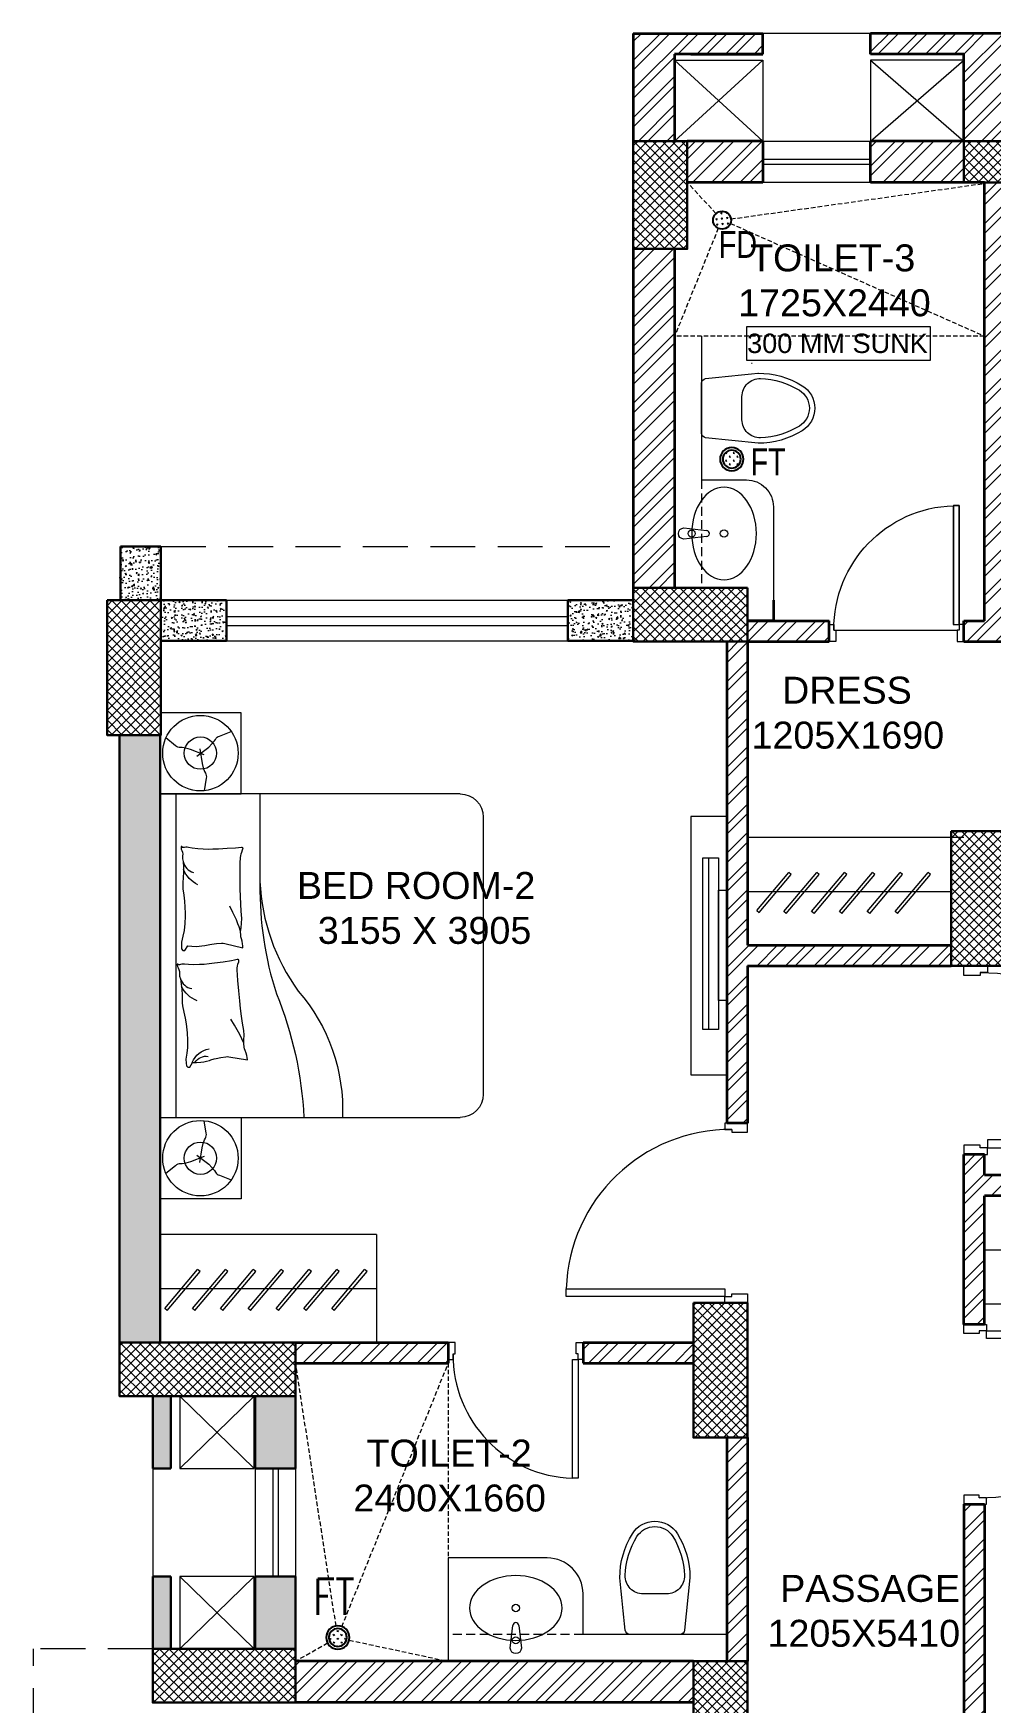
# Model space of a CAD drawing. Header units: millimetres. Extents: x 2919505 to 2966223, y -2460693 to -2283121.
# Drawn here: x 2946209 to 2951538, y -2292411 to -2283121 of the extents above; entities that cross this region are included whole.
import ezdxf
from ezdxf.enums import TextEntityAlignment as Align

# ---------------------------------------------------------------- set-up
doc = ezdxf.new("R2010")
doc.units = ezdxf.units.MM
doc.header["$LTSCALE"] = 100
doc.header["$MEASUREMENT"] = 0
doc.linetypes.add('DASHED2', pattern=[0.375, 0.25, -0.125])
doc.linetypes.add('HIDDEN', pattern=[0.375, 0.25, -0.125])
for name, color, linetype, lineweight in [('ACC BLOCK', 211, 'Continuous', 30), ('COL H', 252, 'Continuous', 5), ('door', 35, 'Continuous', 13), ('FIX', 152, 'Continuous', 18), ('fixtures', 151, 'Continuous', 5), ('furn', 12, 'Continuous', 13), ('furniture', 5, 'Continuous', 18), ('hatch', 9, 'Continuous', 0), ('hidden', 127, 'HIDDEN', 5), ('MKG TEXT', 7, 'Continuous', 25), ('PROJ.', 7, 'DASHED2', 18), ('text', 7, 'Continuous', 9), ('WALL', 1, 'Continuous', 35), ('WALL HATCH', 43, 'Continuous', 5), ('win', 150, 'Continuous', 18)]:
    doc.layers.add(name, color=color, linetype=linetype, lineweight=lineweight)
doc.layers.add('cutout', color=7, linetype='HIDDEN', lineweight=20, true_color=0x0544ff)
doc.layers.add('STR. COLUMN', color=7, linetype='Continuous', lineweight=30, true_color=0xf50000)
doc.styles.add('RMJMnotes', font='romans.shx', dxfattribs={"width": 0.8})
doc.styles.add('S', font='GOTHIC.TTF')
doc.styles.add('S7', font='romand.shx', dxfattribs={"height": 50})
doc.styles.add('Seal_Text', font='arial.ttf')
doc.styles.get("Standard").update_dxf_attribs({"font": 'sanss___.ttf'})
pattern_1 = [(45, (1553.26, 147869.81), (-79.549513, 79.549513), []), (45, (1606.3, 147869.81), (-79.549513, 79.549513), [])]
pattern_2 = [(50, (1553.26, 147869.81), (71.7260183, -6.2752135), [7.5, -82.5]), (355, (1553.26, 147869.81), (-13.8751334, 75.2192134), [6, -66]), (100.4514445, (1559.24, 147869.29), (57.8508847, 68.9439991), [6.3740192, -70.1142112]), (46.1842, (1553.26, 147889.81), (106.724133, -16.551928), [11.25, -123.75]), (96.6356355, (1562.16, 147888.43), (93.4661946, 97.41186), [9.5610342, -105.171376]), (351.184164, (1553.26, 147889.81), (93.4661945, 97.41186), [9, -99]), (21, (1563.26, 147884.81), (59.6907052, -40.2618891), [7.5, -82.5]), (326, (1563.26, 147884.81), (24.3315332, 72.5150045), [6, -66]), (71.4514447, (1568.236, 147881.455), (84.0222377, 32.2531153), [6.374019, -70.1142112]), (37.5, (1553.261, 147869.81), (1.21598553, 33.28938538), [0, -65.2, 0, -67, 0, -66.25]), (7.5, (1553.26, 147869.81), (26.30695374, 39.4411712), [0, -38.2, 0, -63.7, 0, -25.25]), (327.5, (1530.961, 147869.81), (53.38224362, -2.25548717), [0, -25, 0, -78, 0, -103.5]), (317.5, (1520.96, 147869.81), (58.31861693, 10.01049823), [0, -32.5, 0, -51.8, 0, -73.5])]
pattern_3 = [(45, (0, 147869.8), (-79.549513, 79.549513), []), (45, (53.03, 147869.8), (-79.549513, 79.549513), [])]

# ---------------------------------------------------------------- blocks, each defined once
blk = doc.blocks.new('col-1')
at = {"layer": 'COL H', "lineweight": 5, "ltscale": 0.1}
h = blk.add_hatch(dxfattribs=at)
h.set_pattern_fill('ANSI37', color=256, scale=300)
h.paths.add_polyline_path([(2928694.7, -2448501.1), (2928694.7, -2448801.1), (2929444.7, -2448801.1), (2929444.7, -2448501.1)])
at = {"layer": 'STR. COLUMN', "color": 4}
blk.add_lwpolyline([(2928694.7, -2448501.1), (2928694.7, -2448801.1), (2929444.7, -2448801.1), (2929444.7, -2448501.1)], close=True, dxfattribs=at)
blk = doc.blocks.new('col4')
at = {"layer": 'COL H', "lineweight": 5, "ltscale": 0.1}
h = blk.add_hatch(dxfattribs=at)
h.set_pattern_fill('ANSI37', color=256, scale=300)
h.paths.add_polyline_path([(2938667.8, -2437950.3), (2938667.8, -2438250.3), (2939647.8, -2438250.3), (2939647.8, -2437950.3)])
at = {"layer": 'STR. COLUMN', "color": 4}
blk.add_lwpolyline([(2938667.8, -2437950.3), (2938667.8, -2438250.3), (2939647.8, -2438250.3), (2939647.8, -2437950.3)], close=True, dxfattribs=at)
blk = doc.blocks.new('col10')
at = {"layer": 'COL H', "lineweight": 5, "ltscale": 0.1}
h = blk.add_hatch(dxfattribs=at)
h.set_pattern_fill('ANSI37', color=256, scale=300)
h.paths.add_polyline_path([(2937019.3, -2439981.2), (2937019.3, -2440281.2), (2937814.3, -2440281.2), (2937814.3, -2439981.2)])
at = {"layer": 'STR. COLUMN', "color": 4}
blk.add_lwpolyline([(2937019.3, -2439981.2), (2937019.3, -2440281.2), (2937814.3, -2440281.2), (2937814.3, -2439981.2)], close=True, dxfattribs=at)
blk = doc.blocks.new('col7')
at = {"layer": 'COL H', "lineweight": 5, "ltscale": 0.1}
h = blk.add_hatch(dxfattribs=at)
h.set_pattern_fill('ANSI37', color=256, scale=300)
h.paths.add_polyline_path([(2930269.3, -2431251.2), (2930269.3, -2431021.2), (2929069.3, -2431021.2), (2929069.3, -2431251.2)])
at = {"color": 4, "ltscale": 0.1}
blk.add_lwpolyline([(2930269.3, -2431251.2), (2930269.3, -2431021.2), (2929069.3, -2431021.2), (2929069.3, -2431251.2)], close=True, dxfattribs=at)
blk = doc.blocks.new('col6')
at = {"layer": 'COL H', "lineweight": 5, "ltscale": 0.1}
h = blk.add_hatch(dxfattribs=at)
h.set_pattern_fill('ANSI37', color=256, scale=300)
h.paths.add_polyline_path([(2936070.1, -2431591.1), (2935770.1, -2431591.1), (2935770.1, -2432191.1), (2936070.1, -2432191.1)])
at = {"layer": 'STR. COLUMN', "color": 4}
blk.add_lwpolyline([(2936070.1, -2431591.1), (2935770.1, -2431591.1), (2935770.1, -2432191.1), (2936070.1, -2432191.1)], close=True, dxfattribs=at)
blk = doc.blocks.new('col5')
at = {"layer": 'COL H', "lineweight": 5, "ltscale": 0.1}
h = blk.add_hatch(dxfattribs=at)
h.set_pattern_fill('ANSI37', color=256, scale=300)
h.paths.add_polyline_path([(2935489.5, -2434721.9), (2935489.5, -2435021.9), (2936124.5, -2435021.9), (2936124.5, -2434721.9)])
at = {"layer": 'STR. COLUMN', "color": 4}
blk.add_lwpolyline([(2935489.5, -2434721.9), (2935489.5, -2435021.9), (2936124.5, -2435021.9), (2936124.5, -2434721.9)], close=True, dxfattribs=at)
blk = doc.blocks.new('A$C4EBC2541')
at = {"layer": 'door', "linetype": 'Continuous'}
for p, q in [((33.6, 119.9), (33.6, 958.2)), ((33.6, 958.2), (74, 958.2)), ((74, 958.2), (74, 119.9)), ((74, 119.9), (33.6, 119.9))]:
    blk.add_line(p, q, dxfattribs=at)
for points in [[(48, 0), (0, 0), (0, 119.9), (33.6, 119.9), (33.6, 81.6), (48, 81.6)], [(902, 0), (949.9, 0), (949.9, 119.9), (916.3, 119.9), (916.3, 81.6), (902, 81.6)]]:
    blk.add_lwpolyline(points, close=True, dxfattribs=at)
at = {"layer": 'door', "lineweight": 9, "ltscale": 0.5}
blk.add_arc((46.7, 88.9), 869.7, 359.51318, 88.19967, dxfattribs=at)
blk = doc.blocks.new('A$C36853A70')
at = {"layer": 'furn', "ltscale": 0.005}
blk.add_line((83.9, 0), (83.9, 800), dxfattribs=at)
blk.add_lwpolyline([(38.9, 648.3), (0, 648.3), (0, 135.7), (38.9, 135.7)], close=True, dxfattribs=at)
blk.add_3dface([(110.9, 800, 0), (38.9, 800, 0), (38.9, 0, 0), (110.9, 0, 0)], dxfattribs=at)
blk = doc.blocks.new('FT')
h = blk.add_hatch()
h.set_pattern_fill('GRASS', color=1, scale=30, style=0)
h.set_pattern_definition([(90, (-291077.183, -132848.178), (-21.2132034, 21.2132034), [5.625, -36.801407]), (45, (-291077.183, -132848.178), (-21.2132034, 21.2132034), [5.625, -24.375]), (135, (-291077.183, -132848.178), (-21.2132034, -21.2132034), [5.625, -24.375])])
h.paths.add_polyline_path([(50, 0, 1), (-50, 0, 1)])
at = {"ltscale": 0.01}
for radius in [65, 50]:
    blk.add_circle((0, 0), radius, dxfattribs=at)
blk = doc.blocks.new('FD')
h = blk.add_hatch()
h.set_pattern_fill('GRASS', color=1, scale=30, style=0)
h.set_pattern_definition([(48.263517, (-305643.78, 94638.493), (-1.7078496, 29.951348), [5.625, -36.801407]), (3.263517, (-305643.78, 94638.493), (-1.7078496, 29.951348), [5.625, -24.375]), (93.263517, (-305643.78, 94638.493), (-29.951348, -1.7078496), [5.625, -24.375])])
edge = h.paths.add_edge_path()
edge.add_arc((0, 0), 50, 318.26352, 498.26352)
edge.add_arc((0, 0), 50, 138.26352, 318.26352)
blk.add_circle((0, 0), 50)
blk = doc.blocks.new('A$C69EA10B6')
at = {"layer": 'furniture', "extrusion": (0, 0, -1)}
for p, q in [((1670.7, 900), (0, 900)), ((0, 900), (0, -900)), ((1800, -770.8), (1800, 770.8)), ((0, -900), (1670.7, -900))]:
    blk.add_line(p, q, dxfattribs=at)
at = {"layer": 'furniture', "flags": 128}
for points in [[(245.3, 1117), (168.8, 1147.9), (144.4, 1154.7), (122.7, 1157.8), (113.1, 1158.7, -0.201759), (86.3, 1168.8), (31.6, 1212.9)], [(205.9, 1110.4), (271, 1161.1), (289.1, 1178.9), (302.6, 1196.1), (308.2, 1203.9, -0.201759), (330.3, 1222.2), (395.9, 1247.5)], [(222.6, 1151.4), (234.1, 1069.7), (240.4, 1045.1), (248.5, 1024.8), (252.5, 1016, -0.201759), (257.2, 987.8), (246.4, 918.3)], [(556.6, 900), (556.6, 397.1, 0.081096), (648.1, -212.5, -0.085459), (800.5, -900)], [(556.6, 412.3, 0.147224), (770, -197.3, -0.192024), (1015.5, -900)], [(222.6, -1151.4), (234.1, -1069.7), (240.4, -1045.1), (248.5, -1024.8), (252.5, -1016, 0.201759), (257.2, -987.8), (246.4, -918.3)], [(205.9, -1110.4), (271, -1161.1), (289.1, -1178.9), (302.6, -1196.1), (308.2, -1203.9, 0.201759), (330.3, -1222.2), (395.9, -1247.5)], [(245.3, -1117), (168.8, -1147.9), (144.4, -1154.7), (122.7, -1157.8), (113.1, -1158.7, 0.201759), (86.3, -1168.8), (31.6, -1212.9)]]:
    blk.add_lwpolyline(points, format="xyb", dxfattribs=at)
for points in [[(462.5, 600.9), (457.6, 602.9), (453.6, 602.7), (437.4, 600.3), (421.1, 598.8), (373, 596), (324.9, 593.3), (294.4, 592.1), (267.8, 591.9), (241.1, 592.9), (210.3, 595.3), (179.6, 598.8), (158.4, 602.7), (150.9, 603.9), (143.3, 604), (135.9, 602.2), (130.7, 601.2), (125.5, 602.2), (123.6, 604), (123.2, 606.6), (121.2, 607), (118.6, 607.2), (117.1, 600.5), (117.1, 600.5), (117.7, 592.7), (120.6, 585.3), (125.1, 575.6), (127.2, 565), (125.5, 554.9), (125.8, 539.2), (128.7, 523.8), (130.6, 492.8), (130.6, 463.6), (129.8, 434.7), (127.9, 405.8), (127, 389.1), (127.2, 372.4), (132, 337.4), (134.1, 320.4), (136.2, 303.5), (138.1, 270.4), (139.9, 237.4), (139.4, 220.3), (138.1, 179.9), (134.1, 139.6), (127.8, 109.1), (120.5, 74.9), (118.9, 53.6), (120.5, 37.7), (126.9, 29.4), (137.3, 29.5), (137.3, 29.5), (154.2, 54.6), (178, 52.5), (202, 51.9), (217.5, 52.5), (232.9, 54.5), (250, 57.6), (258.8, 59.2), (277.4, 63.1), (287.7, 64.8), (315.1, 68), (342.7, 69.9), (351.5, 69.7), (360.3, 68.2), (461.6, 42.8), (461.6, 55.1), (459.9, 66.5), (457.1, 80.4), (453.3, 94.2), (450.7, 104.1), (449.1, 114.3), (448.4, 134.9), (450.9, 155.3), (454.5, 180.9), (454.9, 206.8), (453.7, 227.3), (452.2, 247.9), (449.8, 286.2), (448.1, 329.4), (447.1, 372.7), (446.5, 429.2), (446.4, 485.6), (447, 515.7), (448.4, 545.7), (449.5, 556.3), (451.5, 566.7), (455, 576.3), (459.9, 588.7), (461.4, 594.8)], [(439.4, -22.6), (434.4, -21.1), (430.4, -21.6), (414.5, -25.4), (398.4, -28.3), (350.7, -35.3), (303, -42.2), (272.8, -46.1), (246.2, -48.6), (219.6, -49.9), (188.7, -50.2), (157.8, -49.4), (136.4, -47.4), (128.7, -46.8), (121.2, -47.4), (114, -49.8), (108.9, -51.3), (103.6, -50.7), (101.5, -49.1), (100.9, -46.6), (98.9, -46.3), (96.3, -46.3), (95.4, -53.1), (95.4, -53.1), (96.7, -60.9), (100.2, -68), (105.5, -77.3), (108.6, -87.6), (107.8, -97.8), (109.3, -113.4), (113.6, -128.5), (118.2, -159.3), (120.8, -188.3), (122.5, -217.2), (123.1, -246.2), (123.7, -262.9), (125.3, -279.5), (133.1, -314), (136.7, -330.7), (140.3, -347.4), (145, -380.1), (149.8, -412.9), (150.7, -429.9), (152.9, -470.3), (152.5, -510.8), (148.9, -541.8), (144.5, -576.4), (144.8, -597.8), (147.8, -613.5), (154.9, -621.2), (165.3, -620.2), (165.3, -620.2), (180, -593.7), (203.8, -593.7), (227.8, -592.3), (243.2, -590.3), (258.3, -587), (275.1, -582.4), (283.7, -580), (301.9, -574.5), (312, -572), (339.1, -566.4), (366.3, -562.1), (375.2, -561.5), (384, -562.3), (487.2, -578.7), (486.1, -566.5), (483.5, -555.3), (479.4, -541.6), (474.5, -528.2), (471, -518.5), (468.5, -508.6), (466, -488.1), (466.7, -467.5), (468.1, -441.7), (466.2, -416), (463.2, -395.6), (460, -375.2), (454.2, -337.3), (448.8, -294.3), (444, -251.3), (438.4, -195.1), (433.5, -138.9), (431.4, -108.9), (430.3, -78.9), (430.4, -68.2), (431.5, -57.6), (434.1, -47.8), (437.9, -35), (438.9, -28.8)]]:
    blk.add_lwpolyline(points, close=True, dxfattribs=at)
for points in [[(448.4, 136), (440.3, 160.6), (433.9, 177.6), (425.2, 199.5), (406, 240.4), (388.7, 276.3)], [(465.9, -487), (455.7, -463.3), (447.9, -446.8), (437.2, -425.8), (414.5, -386.7), (394.2, -352.5)]]:
    blk.add_lwpolyline(points, dxfattribs=at)
at = {"layer": 'furniture'}
for centre, radius in [((224.9, 1127.2), 210), ((224.9, 1127.2), 90), ((224.9, -1127.2), 210), ((224.9, -1127.2), 90)]:
    blk.add_circle(centre, radius, dxfattribs=at)
at = {"layer": 'furniture', "extrusion": (0, 0, -1)}
for centre, radius, start, end in [((-1670.7, 770.8), 129.2, 90, 180), ((-285.4, 542.9), 166.6, 296.91345, 338.22409), ((-268.1, -95.8), 166.6, 291.91345, 333.22409), ((-297, -642.4), 127, 22.49015, 79.2392), ((-256.2, -632), 72.5, 31.62547, 99.84137), ((-1670.7, -770.8), 129.2, 180, 270)]:
    blk.add_arc(centre, radius, start, end, dxfattribs=at)
at = {"layer": 'furniture'}
for centre, start, end in [((208.5, 542.6), 193.20869, 254.2869), ((191.5, -102.9), 198.20869, 259.2869)]:
    blk.add_arc(centre, 82, start, end, dxfattribs=at)
for points in [[(0, 900), (452.3, 900), (452.3, 1352.3), (0, 1352.3)], [(89.8, 900), (0, 900), (0, -900), (89.8, -900)], [(0, -900), (452.3, -900), (452.3, -1352.3), (0, -1352.3)]]:
    blk.add_3dface(points, dxfattribs=at)
blk = doc.blocks.new('WC-WH')
for points in [[(315, 195), (22.4, 164.8, 0.384412), (0, 139.9), (0, -140, 0.383904), (22.4, -164.9, 0.001434), (313.7, -194.9, 0.140641), (560.2, -125.2, 0.259738), (630, 0, 0.259738), (560.2, 125.2, 0.139471)], [(225, 64.9), (225, -64.9, 0.422961), (328, -164.8, 0.13189), (544.4, -99.7, 0.259738), (600, 0, 0.259738), (544.4, 99.7, 0.13189), (328, 164.8, 0.422961)]]:
    blk.add_lwpolyline(points, format="xyb", close=True)
blk.add_arc((316.2, -170), 25, 264.2811, 270.16002)
blk = doc.blocks.new('A$C618E22CC')
at = {"layer": 'FIX', "color": 151, "ltscale": 0.005}
for p, q in [((25.1, 238.7, -59.6), (129.4, 226.6, -59.6)), ((129.4, 199.4, -59.6), (25.1, 187.3, -59.6))]:
    blk.add_line(p, q, dxfattribs=at)
for centre, radius in [((61.2, 213, -59.6), 16.2), ((209.9, 213, -59.6), 17)]:
    blk.add_circle(centre, radius, dxfattribs=at)
at = {"layer": 'FIX', "color": 151, "ltscale": 0.005, "extrusion": (-3.17778e-34, -3.38964e-33, -1)}
blk.add_arc((-25.7, 213, 59.6), 25.7, 271.38488, 88.61512, dxfattribs=at)
at = {"layer": 'FIX', "color": 151, "ltscale": 0.005}
blk.add_arc((129.4, 213, -59.6), 13.6, 270.00007, 89.99993, dxfattribs=at)
at = {"layer": 'FIX', "color": 151, "ltscale": 0.005, "extrusion": (-1.16519e-33, -3.38964e-33, -1)}
blk.add_ellipse((209.9, 213, -59.6), major_axis=(0, 213), ratio=0.698357, dxfattribs=at)
blk = doc.blocks.new('LvlP')
at = {"style": 'S7'}
blk.add_attdef('LVL-7600', (122.8, 23.8), '', height=125, dxfattribs=at)

msp = doc.modelspace()

# ---------------------------------------------------------------- hatches: boundary and pattern name
at = {"layer": 'WALL HATCH'}
h = msp.add_hatch(dxfattribs=at)
h.set_pattern_fill('ANSI32', color=256, scale=300, style=0)
h.set_pattern_definition(pattern_1)
h.paths.add_polyline_path([(2951389.2, -2286506.4), (2951389.2, -2286391.4), (2951504.2, -2286391.4), (2951504.2, -2283951.3), (2951619.2, -2283951.3), (2951619.2, -2286506.4)])
h.paths.add_polyline_path([(2950270.4, -2283121.3), (2950270.4, -2283236.3), (2949869.2, -2283236.3), (2949779.2, -2283236.3), (2949779.2, -2283721.3), (2949549.2, -2283721.3), (2949549.2, -2283121.3)])
h.paths.add_polyline_path([(2949779.2, -2283721.3), (2949849.2, -2283721.3), (2949849.2, -2283951.3), (2950270.4, -2283951.3), (2950270.4, -2283721.3), (2949779.2, -2283721.3)])
h = msp.add_hatch(dxfattribs=at)
h.set_pattern_fill('ANSI32', color=256, scale=300, style=0)
h.set_pattern_definition(pattern_1)
h.paths.add_polyline_path([(2951619.2, -2283121.3), (2950870.4, -2283121.3), (2950870.4, -2283236.3), (2951389.2, -2283236.3), (2951389.2, -2283721.3), (2951619.2, -2283721.3)])
h = msp.add_hatch(dxfattribs=at)
h.set_pattern_fill('ANSI32', color=256, scale=300, style=0)
h.set_pattern_definition(pattern_1)
h.paths.add_polyline_path([(2950870.4, -2283951.3), (2950870.4, -2283721.3), (2950941.7, -2283721.3), (2951389.2, -2283721.3), (2951389.2, -2283951.3)])
h = msp.add_hatch(dxfattribs=at)
h.set_pattern_fill('ANSI32', color=256, scale=300, style=0)
h.set_pattern_definition(pattern_1)
h.paths.add_polyline_path([(2949549.2, -2286206.4), (2949779.2, -2286206.4), (2949779.2, -2284321.3), (2949549.2, -2284321.3)])
h = msp.add_hatch(dxfattribs=at)
h.set_pattern_fill('AR-CONC', color=8, scale=10, style=0)
h.set_pattern_definition([(50, (36.665, 147869.8), (71.7260183, -6.2752135), [7.5, -82.5]), (355, (36.665, 147869.8), (-13.8751334, 75.2192134), [6, -66]), (100.4514445, (42.64, 147869.28), (57.8508847, 68.9439991), [6.3740192, -70.1142112]), (46.1842, (36.665, 147889.8), (106.724133, -16.551928), [11.25, -123.75]), (96.6356355, (45.56, 147888.42), (93.4661946, 97.41186), [9.5610342, -105.171376]), (351.184164, (36.67, 147889.8), (93.4661945, 97.41186), [9, -99]), (21, (46.665, 147884.8), (59.6907052, -40.2618891), [7.5, -82.5]), (326, (46.665, 147884.8), (24.3315332, 72.5150045), [6, -66]), (71.4514447, (51.64, 147881.446), (84.0222377, 32.2531153), [6.374019, -70.1142112]), (37.5, (36.665, 147869.8), (1.21598553, 33.28938538), [0, -65.2, 0, -67, 0, -66.25]), (7.5, (36.665, 147869.8), (26.30695374, 39.4411712), [0, -38.2, 0, -63.7, 0, -25.25]), (327.5, (14.365, 147869.8), (53.38224362, -2.25548717), [0, -25, 0, -78, 0, -103.5]), (317.5, (4.365, 147869.8), (58.31861693, 10.01049823), [0, -32.5, 0, -51.8, 0, -73.5])])
h.paths.add_polyline_path([(2947284.6, -2286278.9), (2946919.2, -2286276.4), (2946919.2, -2286501.4), (2947284.6, -2286503.9)])
h.paths.add_polyline_path([(2946689.2, -2285976.4), (2946919.2, -2285976.4), (2946919.2, -2286276.4), (2946689.2, -2286276.4)])
h = msp.add_hatch(dxfattribs=at)
h.set_pattern_fill('AR-CONC', color=8, scale=10, style=0)
h.set_pattern_definition(pattern_2)
h.paths.add_polyline_path([(2949184.3, -2286501.4), (2949184.3, -2286392.7), (2949184.3, -2286276.4), (2949549.2, -2286276.4), (2949549.2, -2286501.4)])
h.paths.add_polyline_path([(2950639.2, -2286391.4), (2950639.2, -2286411.7), (2950639.2, -2286411.7)])
h = msp.add_hatch(dxfattribs=at)
h.set_pattern_fill('ANSI32', color=256, scale=300, style=0)
h.set_pattern_definition(pattern_1)
h.paths.add_polyline_path([(2950184.2, -2286391.4), (2950639.2, -2286391.4), (2950639.2, -2286506.4), (2950184.2, -2286506.4)])
h = msp.add_hatch(dxfattribs=at)
h.set_pattern_fill('ANSI32', color=256, scale=300, style=0)
h.set_pattern_definition(pattern_1)
h.paths.add_polyline_path([(2950069.2, -2289186.4), (2950184.2, -2289186.4), (2950184.2, -2288311.3), (2951319.2, -2288311.1), (2951319.2, -2288196.3), (2950184.2, -2288196.3), (2950184.2, -2286506.4), (2950184.2, -2286506.4), (2950184.2, -2286506.4), (2950069.2, -2286506.4)])
h = msp.add_hatch(dxfattribs=at)
h.set_pattern_fill('AR-CONC', color=8, scale=10, style=0)
h.set_pattern_definition(pattern_2)
h.paths.add_polyline_path([(2946914.2, -2287026.4), (2946689.2, -2287026.4), (2946689.2, -2290406.4), (2946914.2, -2290406.4)])
h = msp.add_hatch(dxfattribs=at)
h.set_pattern_fill('ANSI32', color=256, scale=300, style=0)
h.set_pattern_definition(pattern_3)
h.paths.add_polyline_path([(2954869.2, -2288311.3), (2954869.2, -2288196.3), (2952924.7, -2288196.3), (2952924.7, -2289476.3), (2951389.2, -2289476.3), (2951389.2, -2290306.3), (2951504.2, -2290306.3), (2951504.2, -2289591.3), (2952924.7, -2289591.3), (2953039.7, -2289591.3), (2953039.7, -2289591.3), (2953039.7, -2289591.3), (2953039.7, -2288311.3)])
h = msp.add_hatch(dxfattribs=at)
h.set_pattern_fill('ANSI32', color=256, scale=300, style=0)
h.set_pattern_definition(pattern_3)
h.paths.add_polyline_path([(2951504.2, -2289472.6), (2951389.2, -2289472.6), (2951389.2, -2289361.3), (2951504.2, -2289361.3)])
h = msp.add_hatch(dxfattribs=at)
h.set_pattern_fill('ANSI32', color=256, scale=300, style=0)
h.set_pattern_definition(pattern_1)
h.paths.add_polyline_path([(2950184.2, -2290965), (2950184.2, -2290936.4), (2950069.2, -2290936.4), (2950069.2, -2292181.4), (2950184.2, -2292181.4), (2950184.2, -2290949.6)])
h.paths.add_polyline_path([(2948519.2, -2290521.4), (2948519.2, -2290406.4), (2947669.2, -2290406.4), (2947669.2, -2290521.4)])
h.paths.add_polyline_path([(2949269.2, -2290406.4), (2949269.2, -2290521.4), (2949884.2, -2290521.4), (2949884.2, -2290406.4)])
h = msp.add_hatch(dxfattribs=at)
h.set_pattern_fill('AR-CONC', color=8, scale=10, style=0)
h.set_pattern_definition([(50, (1558.246, 147869.81), (71.7260183, -6.2752135), [7.5, -82.5]), (355, (1558.246, 147869.81), (-13.8751334, 75.2192134), [6, -66]), (100.4514445, (1564.22, 147869.29), (57.8508847, 68.9439991), [6.3740192, -70.1142112]), (46.1842, (1558.25, 147889.81), (106.724133, -16.551928), [11.25, -123.75]), (96.6356355, (1567.14, 147888.43), (93.4661946, 97.41186), [9.5610342, -105.171376]), (351.184164, (1558.25, 147889.81), (93.4661945, 97.41186), [9, -99]), (21, (1568.246, 147884.81), (59.6907052, -40.2618891), [7.5, -82.5]), (326, (1568.246, 147884.81), (24.3315332, 72.5150045), [6, -66]), (71.4514447, (1573.22, 147881.455), (84.0222377, 32.2531153), [6.374019, -70.1142112]), (37.5, (1558.246, 147869.81), (1.21598553, 33.28938538), [0, -65.2, 0, -67, 0, -66.25]), (7.5, (1558.246, 147869.81), (26.30695374, 39.4411712), [0, -38.2, 0, -63.7, 0, -25.25]), (327.5, (1535.946, 147869.81), (53.38224362, -2.25548717), [0, -25, 0, -78, 0, -103.5]), (317.5, (1525.946, 147869.81), (58.31861693, 10.01049823), [0, -32.5, 0, -51.8, 0, -73.5])])
edge = h.paths.add_edge_path()
edge.add_line((2947444.2, -2291108.9), (2947444.2, -2290706.4))
h.paths.add_polyline_path([(2946979.2, -2290706.4), (2946879.2, -2290706.4), (2946879.2, -2291108.9), (2946979.2, -2291108.8)])
h.paths.add_polyline_path([(2947669.2, -2290706.4), (2947444.2, -2290706.4), (2947444.2, -2291108.9), (2947669.2, -2291108.9)])
h.paths.add_polyline_path([(2947444.2, -2292111.4), (2947674.2, -2292111.4), (2947674.2, -2292181.4), (2947674.2, -2292181.4), (2947674.2, -2291708.9), (2947444.2, -2291708.9)])
h.paths.add_polyline_path([(2946879.2, -2292111.4), (2946924.2, -2292111.4), (2946924.2, -2292111.4), (2946979.2, -2292111.4), (2946979.2, -2291708.9), (2946879.2, -2291708.9), (2946879.2, -2292411.4), (2946879.2, -2292411.4)])
h = msp.add_hatch(dxfattribs=at)
h.set_pattern_fill('ANSI32', color=256, scale=300, style=0)
h.set_pattern_definition(pattern_1)
h.paths.add_polyline_path([(2951504.2, -2291306.5), (2951389.2, -2291306.5), (2951389.2, -2293491.3), (2951504.2, -2293491.3)])
h = msp.add_hatch(dxfattribs=at)
h.set_pattern_fill('ANSI32', color=256, scale=300, style=0)
h.set_pattern_definition(pattern_1)
h.paths.add_polyline_path([(2949884.2, -2292411.4), (2949884.2, -2292181.4), (2949954.2, -2292181.4), (2949954.2, -2292181.4), (2947669.2, -2292181.4), (2947669.2, -2292411.4)])

# ---------------------------------------------------------------- linework, layer by layer
at = {"layer": 'ACC BLOCK', "ltscale": 0.1}
for p, q in [((2946694.2, -2285976.4), (2946694.2, -2286276.4)), ((2946919.2, -2285976.4), (2946694.2, -2285976.4)), ((2946919.2, -2286276.4), (2946919.2, -2285976.4)), ((2946919.2, -2286276.4), (2947284.6, -2286276.4)), ((2947284.6, -2286501.4), (2947284.6, -2286276.4)), ((2949184.3, -2286276.4), (2949184.3, -2286501.4)), ((2949184.3, -2286276.4), (2949549.2, -2286276.4)), ((2947284.6, -2286501.4), (2946919.2, -2286501.4)), ((2949184.3, -2286501.4), (2949549.2, -2286501.4)), ((2946689.2, -2287026.4), (2946689.2, -2290406.4)), ((2946914.2, -2290406.4), (2946914.2, -2287026.4)), ((2946874.2, -2290706.4), (2946874.2, -2291108.8)), ((2946974.2, -2290706.4), (2946974.2, -2291108.8)), ((2947444.2, -2291108.9), (2947444.2, -2290706.4)), ((2947669.2, -2291108.9), (2947669.2, -2290706.4)), ((2946974.2, -2291108.8), (2946874.2, -2291108.8)), ((2947669.2, -2291108.9), (2947444.2, -2291108.9)), ((2946874.2, -2292111.4), (2946874.2, -2291708.9)), ((2946974.2, -2291708.9), (2946874.2, -2291708.9)), ((2946974.2, -2292111.4), (2946974.2, -2291708.9)), ((2947444.2, -2292111.4), (2947444.2, -2291708.9)), ((2947669.2, -2291708.9), (2947444.2, -2291708.9)), ((2947669.2, -2292111.4), (2947669.2, -2291708.9))]:
    msp.add_line(p, q, dxfattribs=at)
at = {"layer": 'cutout', "color": 160, "linetype": 'Continuous', "lineweight": 9, "ltscale": 0.1, "true_color": 0x0040ff}
for p, q in [((2949779.2, -2283721.3), (2950270.4, -2283271.3)), ((2949779.2, -2283271.3), (2950270.4, -2283721.3)), ((2950870.4, -2283271.3), (2951389.2, -2283721.3)), ((2950870.4, -2283721.3), (2951389.2, -2283271.3)), ((2947439.2, -2291108.9), (2947024.2, -2290706.4)), ((2947024.2, -2291108.9), (2947439.2, -2290706.4)), ((2947439.2, -2292111.4), (2947024.2, -2291708.9)), ((2947439.2, -2291708.9), (2947024.2, -2292111.4))]:
    msp.add_line(p, q, dxfattribs=at)
at = {"layer": 'cutout', "color": 160, "linetype": 'Continuous', "ltscale": 0.1, "true_color": 0x0040ff}
for points in [[(2949779.2, -2283271.3), (2950270.4, -2283271.3), (2950270.4, -2283721.3), (2949779.2, -2283721.3)], [(2947024.2, -2290706.4), (2947024.2, -2291108.9), (2947439.2, -2291108.9), (2947439.2, -2290706.4)], [(2947024.2, -2291708.9), (2947024.2, -2292111.4), (2947439.2, -2292111.4), (2947439.2, -2291708.9)]]:
    msp.add_lwpolyline(points, close=True, dxfattribs=at)
msp.add_lwpolyline([(2951389.2, -2283721.3), (2951389.2, -2283271.3), (2950870.4, -2283271.3), (2950870.4, -2283721.3), (2951389.2, -2283721.3)], dxfattribs=at)
at = {"layer": 'door', "linetype": 'Continuous'}
for p, q in [((2951362.7, -2285749.8), (2951330.8, -2285749.8)), ((2951330.8, -2285749.8), (2951330.8, -2286411.7)), ((2951362.7, -2285749.8), (2951362.7, -2286442)), ((2949231.3, -2290406.4), (2949269.2, -2290406.4))]:
    msp.add_line(p, q, dxfattribs=at)
at = {"layer": 'door'}
msp.add_line((2950677.1, -2286442), (2951351.2, -2286442), dxfattribs=at)
at = {"layer": 'fixtures', "color": 8, "linetype": 'DASHED2', "ltscale": 2}
msp.add_line((2949929.2, -2285606.4), (2949929.2, -2286206.4), dxfattribs=at)
at = {"layer": 'fixtures'}
for p, q in [((2949069.2, -2291606.4), (2948519.1, -2291606.4)), ((2948519.1, -2291606.4), (2948519.2, -2292181.4)), ((2949269.2, -2292031.4), (2949269.2, -2291806.4)), ((2950069.2, -2292031.4), (2949269.2, -2292031.4))]:
    msp.add_line(p, q, dxfattribs=at)
msp.add_lwpolyline([(2949929.2, -2284806.4), (2949929.2, -2285606.4), (2950179.2, -2285606.4, -0.414214), (2950329.2, -2285756.4), (2950329.2, -2286306.4), (2950329.2, -2286391.4)], format="xyb", dxfattribs=at)
at = {"layer": 'fixtures', "color": 8, "linetype": 'DASHED2', "ltscale": 2}
msp.add_lwpolyline([(2949269.2, -2292031.4), (2948519.2, -2292031.4)], dxfattribs=at)
at = {"layer": 'fixtures'}
for centre, radius, start, end in [((2950210.4, -2284983), 25, 89.83998, 95.7189), ((2949069.2, -2291806.4), 200, 0, 90)]:
    msp.add_arc(centre, radius, start, end, dxfattribs=at)
at = {"layer": 'furniture'}
msp.add_lwpolyline([(2950069.2, -2287479.4), (2949869.2, -2287479.4), (2949869.2, -2288917.9), (2950069.2, -2288917.9)], dxfattribs=at)
at = {"layer": 'hatch'}
for p, q in [((2951389.2, -2287596.3), (2950184.2, -2287596.3)), ((2950236.3, -2288002.9), (2950415.3, -2287791.3)), ((2950236.3, -2288002.9), (2950415.3, -2287791.3)), ((2950249.8, -2288014.3), (2950428.7, -2287802.7)), ((2950249.8, -2288014.3), (2950428.7, -2287802.7)), ((2950386.9, -2288008.1), (2950570.2, -2287791.3)), ((2950386.9, -2288008.1), (2950570.2, -2287791.3)), ((2950400.3, -2288019.5), (2950583.7, -2287802.7)), ((2950400.3, -2288019.5), (2950583.7, -2287802.7)), ((2950428.7, -2287802.7), (2950415.3, -2287791.3)), ((2950428.7, -2287802.7), (2950415.3, -2287791.3)), ((2950541.8, -2288008.1), (2950725.2, -2287791.3)), ((2950541.8, -2288008.1), (2950725.2, -2287791.3)), ((2950555.3, -2288019.5), (2950738.6, -2287802.7)), ((2950555.3, -2288019.5), (2950738.6, -2287802.7)), ((2950583.7, -2287802.7), (2950570.2, -2287791.3)), ((2950583.7, -2287802.7), (2950570.2, -2287791.3)), ((2950696.8, -2288008.1), (2950880.1, -2287791.3)), ((2950696.8, -2288008.1), (2950880.1, -2287791.3)), ((2950710.2, -2288019.5), (2950893.6, -2287802.7)), ((2950710.2, -2288019.5), (2950893.6, -2287802.7)), ((2950738.6, -2287802.7), (2950725.2, -2287791.3)), ((2950738.6, -2287802.7), (2950725.2, -2287791.3)), ((2950851.7, -2288008.1), (2951035.1, -2287791.3)), ((2950851.7, -2288008.1), (2951035.1, -2287791.3)), ((2950865.2, -2288019.5), (2951048.5, -2287802.7)), ((2950865.2, -2288019.5), (2951048.5, -2287802.7)), ((2950893.6, -2287802.7), (2950880.1, -2287791.3)), ((2950893.6, -2287802.7), (2950880.1, -2287791.3)), ((2951006.7, -2288008.1), (2951190, -2287791.3)), ((2951006.7, -2288008.1), (2951190, -2287791.3)), ((2951020.1, -2288019.5), (2951203.5, -2287802.7)), ((2951020.1, -2288019.5), (2951203.5, -2287802.7)), ((2951048.5, -2287802.7), (2951035.1, -2287791.3)), ((2951048.5, -2287802.7), (2951035.1, -2287791.3)), ((2951203.5, -2287802.7), (2951190, -2287791.3)), ((2951203.5, -2287802.7), (2951190, -2287791.3)), ((2950184.2, -2287896.3), (2951319.2, -2287896.3)), ((2950236.3, -2288002.9), (2950249.8, -2288014.3)), ((2950236.3, -2288002.9), (2950249.8, -2288014.3)), ((2950400.3, -2288019.5), (2950386.9, -2288008.1)), ((2950400.3, -2288019.5), (2950386.9, -2288008.1)), ((2950555.3, -2288019.5), (2950541.8, -2288008.1)), ((2950555.3, -2288019.5), (2950541.8, -2288008.1)), ((2950710.2, -2288019.5), (2950696.8, -2288008.1)), ((2950710.2, -2288019.5), (2950696.8, -2288008.1)), ((2950865.2, -2288019.5), (2950851.7, -2288008.1)), ((2950865.2, -2288019.5), (2950851.7, -2288008.1)), ((2951020.1, -2288019.5), (2951006.7, -2288008.1)), ((2951020.1, -2288019.5), (2951006.7, -2288008.1)), ((2948119.2, -2289806.4), (2946914.2, -2289806.4)), ((2948119.2, -2289806.4), (2946919.2, -2289806.4)), ((2948119.2, -2289806.4), (2948119.2, -2290406.4)), ((2948119.2, -2289806.4), (2948119.2, -2290406.4)), ((2951504.2, -2289891.3), (2952924.7, -2289891.3)), ((2946940.3, -2290218.2), (2947123.7, -2290001.4)), ((2946940.3, -2290218.2), (2947123.7, -2290001.4)), ((2947095.3, -2290218.2), (2947278.6, -2290001.4)), ((2947095.3, -2290218.2), (2947278.6, -2290001.4)), ((2947137.1, -2290012.8), (2947123.7, -2290001.4)), ((2947137.1, -2290012.8), (2947123.7, -2290001.4)), ((2947250.2, -2290218.2), (2947433.6, -2290001.4)), ((2947250.2, -2290218.2), (2947433.6, -2290001.4)), ((2947292.1, -2290012.8), (2947278.6, -2290001.4)), ((2947292.1, -2290012.8), (2947278.6, -2290001.4)), ((2947405.2, -2290218.2), (2947588.5, -2290001.4)), ((2947405.2, -2290218.2), (2947588.5, -2290001.4)), ((2947447, -2290012.8), (2947433.6, -2290001.4)), ((2947447, -2290012.8), (2947433.6, -2290001.4)), ((2947560.1, -2290218.2), (2947743.5, -2290001.4)), ((2947560.1, -2290218.2), (2947743.5, -2290001.4)), ((2947602, -2290012.8), (2947588.5, -2290001.4)), ((2947602, -2290012.8), (2947588.5, -2290001.4)), ((2947715.1, -2290218.2), (2947898.4, -2290001.4)), ((2947715.1, -2290218.2), (2947898.4, -2290001.4)), ((2947756.9, -2290012.8), (2947743.5, -2290001.4)), ((2947756.9, -2290012.8), (2947743.5, -2290001.4)), ((2947870, -2290218.2), (2948053.4, -2290001.4)), ((2947870, -2290218.2), (2948053.4, -2290001.4)), ((2947911.9, -2290012.8), (2947898.4, -2290001.4)), ((2947911.9, -2290012.8), (2947898.4, -2290001.4)), ((2948066.8, -2290012.8), (2948053.4, -2290001.4)), ((2948066.8, -2290012.8), (2948053.4, -2290001.4)), ((2946953.8, -2290229.5), (2947137.1, -2290012.8)), ((2946953.8, -2290229.5), (2947137.1, -2290012.8)), ((2947108.7, -2290229.5), (2947292.1, -2290012.8)), ((2947108.7, -2290229.5), (2947292.1, -2290012.8)), ((2947263.7, -2290229.5), (2947447, -2290012.8)), ((2947263.7, -2290229.5), (2947447, -2290012.8)), ((2947418.6, -2290229.5), (2947602, -2290012.8)), ((2947418.6, -2290229.5), (2947602, -2290012.8)), ((2947573.6, -2290229.5), (2947756.9, -2290012.8)), ((2947573.6, -2290229.5), (2947756.9, -2290012.8)), ((2947728.5, -2290229.5), (2947911.9, -2290012.8)), ((2947728.5, -2290229.5), (2947911.9, -2290012.8)), ((2947883.5, -2290229.5), (2948066.8, -2290012.8)), ((2947883.5, -2290229.5), (2948066.8, -2290012.8)), ((2946914.2, -2290106.4), (2948119.2, -2290106.4)), ((2951504.2, -2290191.3), (2952924.7, -2290191.3)), ((2946953.8, -2290229.5), (2946940.3, -2290218.2)), ((2946953.8, -2290229.5), (2946940.3, -2290218.2)), ((2947108.7, -2290229.5), (2947095.3, -2290218.2)), ((2947108.7, -2290229.5), (2947095.3, -2290218.2)), ((2947263.7, -2290229.5), (2947250.2, -2290218.2)), ((2947263.7, -2290229.5), (2947250.2, -2290218.2)), ((2947418.6, -2290229.5), (2947405.2, -2290218.2)), ((2947418.6, -2290229.5), (2947405.2, -2290218.2)), ((2947573.6, -2290229.5), (2947560.1, -2290218.2)), ((2947573.6, -2290229.5), (2947560.1, -2290218.2)), ((2947728.5, -2290229.5), (2947715.1, -2290218.2)), ((2947728.5, -2290229.5), (2947715.1, -2290218.2)), ((2947883.5, -2290229.5), (2947870, -2290218.2)), ((2947883.5, -2290229.5), (2947870, -2290218.2))]:
    msp.add_line(p, q, dxfattribs=at)
at = {"layer": 'hidden'}
for p, q in [((2951504.2, -2284806.4), (2949779.2, -2284806.4)), ((2948519.2, -2290521.4), (2948519.2, -2292181.4))]:
    msp.add_line(p, q, dxfattribs=at)
for points in [[(2950009.3, -2284124.2), (2949855, -2283956.3)], [(2950009.3, -2284124.2), (2949855, -2283956.3)], [(2950092.7, -2284154.1), (2951504.2, -2283956.3)], [(2950022, -2284206.3), (2949779.2, -2284806.4)], [(2950089.8, -2284179.1), (2951504.2, -2284806.4)], [(2947894.2, -2291984.6), (2947669.2, -2290521.4)], [(2947926.6, -2291987.9), (2948519.2, -2290521.4)], [(2947847.5, -2292080.8), (2947669.2, -2292181.4)], [(2947967.4, -2292063.7), (2948519.2, -2292181.4)]]:
    msp.add_lwpolyline(points, dxfattribs=at)
msp.add_circle((2947904.1, -2292048.9), 50, dxfattribs=at)
msp.add_circle((2947904.1, -2292048.9), 50, dxfattribs=at)
at = {"layer": 'PROJ.', "ltscale": 10}
for p, q in [((2946919.2, -2285976.4), (2949549.2, -2285976.4)), ((2946209.2, -2295206.4), (2946209.2, -2292111.4)), ((2946874.2, -2292111.4), (2946209.2, -2292111.4))]:
    msp.add_line(p, q, dxfattribs=at)
at = {"layer": 'text', "lineweight": 9}
msp.add_lwpolyline([(2950180.6, -2284752.3), (2951201.9, -2284752.7), (2951201.9, -2284941.4), (2950180.6, -2284941)], close=True, dxfattribs=at)
at = {"layer": 'WALL'}
for p, q in [((2949549.2, -2283121.3), (2949549.2, -2283721.3)), ((2949549.2, -2283121.3), (2950270.4, -2283121.3)), ((2950270.4, -2283236.3), (2950270.4, -2283121.3)), ((2951619.2, -2283121.3), (2950870.4, -2283121.3)), ((2950870.4, -2283236.3), (2950870.4, -2283121.3)), ((2949779.2, -2283236.3), (2949779.2, -2283721.3)), ((2950270.3, -2283236.3), (2949779.2, -2283236.3)), ((2949869.2, -2283236.3), (2950270.4, -2283236.3)), ((2951389.2, -2283236.3), (2950870.4, -2283236.3)), ((2951389.2, -2283721.3), (2951389.2, -2283236.3)), ((2950270.4, -2283721.3), (2949849.2, -2283721.3)), ((2950270.4, -2283721.3), (2950270.4, -2283951.3)), ((2951389.2, -2283721.3), (2950870.4, -2283721.3)), ((2950870.4, -2283951.3), (2950870.4, -2283721.3)), ((2950270.4, -2283951.3), (2949849.2, -2283951.3)), ((2951504.2, -2283951.3), (2950870.4, -2283951.3)), ((2951504.2, -2286391.4), (2951504.2, -2283951.3)), ((2949549.2, -2284321.3), (2949549.2, -2285976.4)), ((2949779.2, -2284321.3), (2949779.2, -2286206.4)), ((2949549.2, -2285976.4), (2949549.2, -2286206.4)), ((2950329.2, -2286276.4), (2950329.2, -2286391.4)), ((2950184.2, -2286391.4), (2950639.2, -2286391.4)), ((2950329.2, -2286391.4), (2950184.2, -2286391.4)), ((2950639.2, -2286506.4), (2950639.2, -2286391.4)), ((2951389.2, -2286506.4), (2951389.2, -2286391.4)), ((2951389.2, -2286391.4), (2951504.2, -2286391.4)), ((2950069.2, -2286506.4), (2950069.2, -2289186.4)), ((2950184.2, -2286506.4), (2950184.2, -2288196.3)), ((2950184.2, -2286506.4), (2950639.2, -2286506.4)), ((2951389.2, -2286506.4), (2951619.2, -2286506.4)), ((2950184.2, -2288196.3), (2951319.2, -2288196.3)), ((2950184.2, -2288311.3), (2950184.2, -2289186.4)), ((2950184.2, -2288311.3), (2951319.2, -2288311.3)), ((2950184.2, -2289186.4), (2950069.2, -2289186.4)), ((2951389.2, -2290306.3), (2951389.2, -2289361.3)), ((2951504.2, -2289361.3), (2951389.2, -2289361.3)), ((2951504.2, -2289476.3), (2951504.2, -2289361.3)), ((2952924.7, -2289476.3), (2951504.2, -2289476.3)), ((2952924.7, -2289591.3), (2951504.2, -2289591.3)), ((2951504.2, -2290306.3), (2951504.2, -2289591.3)), ((2951504.2, -2290306.3), (2951389.2, -2290306.3)), ((2947669.2, -2290406.4), (2948519.2, -2290406.4)), ((2948519.2, -2290406.4), (2948519.2, -2290521.4)), ((2949269.2, -2290406.4), (2949884.2, -2290406.4)), ((2949269.2, -2290406.4), (2949269.2, -2290521.4)), ((2947669.2, -2290521.4), (2948519.2, -2290521.4)), ((2949269.2, -2290521.4), (2949884.2, -2290521.4)), ((2950069.2, -2290936.4), (2950069.2, -2292181.4)), ((2950184.2, -2290936.4), (2950184.2, -2292181.4)), ((2951389.2, -2291306.5), (2951389.2, -2293491.3)), ((2951389.2, -2291306.5), (2951504.2, -2291306.5)), ((2951504.2, -2291306.5), (2951504.2, -2293491.3)), ((2949884.2, -2292181.4), (2947669.2, -2292181.4)), ((2949884.2, -2292411.4), (2947669.2, -2292411.4))]:
    msp.add_line(p, q, dxfattribs=at)
at = {"layer": 'win'}
for p, q in [((2950870.4, -2283121.3), (2950270.4, -2283121.3)), ((2950270.4, -2283721.3), (2950870.4, -2283721.3)), ((2950270.4, -2283821.3), (2950870.4, -2283821.3)), ((2950870.4, -2283851.3), (2950270.4, -2283851.3)), ((2950870.4, -2283951.3), (2950270.4, -2283951.3)), ((2947284.6, -2286276.4), (2949184.3, -2286276.4)), ((2947284.6, -2286366.4), (2949184.3, -2286366.4)), ((2947284.6, -2286416.4), (2949184.3, -2286416.4)), ((2947284.6, -2286501.4), (2949184.3, -2286501.4)), ((2946874.2, -2291108.9), (2946874.2, -2291708.9)), ((2947444.2, -2291108.9), (2947444.2, -2291708.9)), ((2947544.2, -2291708.9), (2947544.2, -2291108.9)), ((2947574.2, -2291708.9), (2947574.2, -2291108.9)), ((2947669.2, -2291108.9), (2947669.2, -2291708.9))]:
    msp.add_line(p, q, dxfattribs=at)

# ---------------------------------------------------------------- block references
at = {"layer": 'door', "xscale": -0.7895321297949348, "yscale": 0.7895321173803383, "zscale": 0.7895321040857598}
msp.add_blockref('A$C4EBC2541', (2951389.2, -2286506.4), dxfattribs=at)
at = {"layer": 'door'}
for p, xscale, yscale, zscale, rotation in [((2951389.2, -2289361.3), -1.105343860104214, 1.105343842723796, 1.105343824111405, 270), ((2950184.2, -2290186.4), 1.052709310635747, 1.052709294082954, 1.052709276356853, 90), ((2951389.2, -2290306.3), 1.05294132684429, 1.05294131028785, 1.052941292557841, 270), ((2949269.2, -2290406.4), 0.7895320550356201, 0.7895320426210248, 0.7895320293264474, 180)]:
    msp.add_blockref('A$C4EBC2541', p, dxfattribs=dict(at, xscale=xscale, yscale=yscale, zscale=zscale, rotation=rotation))
at = {"layer": 'fixtures', "xscale": -1}
for p, rotation in [((2949929.2, -2285207.2), 180), ((2949669.2, -2292031.4, 0), 270)]:
    msp.add_blockref('WC-WH', p, dxfattribs=dict(at, rotation=rotation))
at = {"layer": 'fixtures', "extrusion": (0.000487145, -0.000416143, -1), "xscale": -1.209999999998451, "yscale": 1.209999999998451, "zscale": -1.209999999998451, "rotation": 1.7655477080325e-08}
msp.add_blockref('A$C618E22CC', (-2949799.8, -2286161.9, 2316.3), dxfattribs=at)
at = {"layer": 'fixtures', "extrusion": (0.000416143, 0.000487145, -1), "xscale": -1.209999999998451, "yscale": 1.209999999998452, "zscale": -1.209999999998451, "rotation": 270.0000116327618}
msp.add_blockref('A$C618E22CC', (-2949152.6, -2292139.2, 110.7), dxfattribs=at)
at = {"layer": 'furniture', "ltscale": 0.1}
msp.add_blockref('A$C69EA10B6', (2946914.2, -2288254.4), dxfattribs=at)
at = {"layer": 'furniture', "xscale": -1.196032140578612, "yscale": 1.196032140578612, "zscale": 1.196032140578612, "rotation": 359.9999999911357}
msp.add_blockref('A$C36853A70', (2950069.2, -2288665.7), dxfattribs=at)
at = {"layer": 'MKG TEXT', "ltscale": 0.01, "rotation": 93.3756742585347}
msp.add_blockref('FD', (2950043.1, -2284161), dxfattribs=at)
at = {"layer": 'MKG TEXT', "ltscale": 0.01, "xscale": -1}
for p, rotation in [((2950097.3, -2285490.9), 90), ((2947904.1, -2292048.9), 180)]:
    msp.add_blockref('FT', p, dxfattribs=dict(at, rotation=rotation))
at = {"layer": 'STR. COLUMN', "xscale": -1}
for name, p in [('col6', (5885619.3, 147869.8)), ('col7', (5881658.5, 147299.7)), ('col5', (5885673.7, 148515.5)), ('col4', (5886337, 147543.9)), ('col10', (5884688.5, 147869.8))]:
    msp.add_blockref(name, p, dxfattribs=at)
at = {"layer": 'STR. COLUMN', "xscale": -1, "rotation": 90}
for p in [(498118.1, 642418.3), (502818.1, 641133.4), (501383.1, 638508.3), (501383.1, 636513.3)]:
    msp.add_blockref('col-1', p, dxfattribs=at)
at = {"layer": 'text', "lineweight": 9}
ref = msp.add_blockref('LvlP', (2950065.7, -2284922.9), dxfattribs=dict(at, xscale=0.9526572005124763, yscale=0.9526572005124763, zscale=0.9526572005124763))
ref.add_attrib('LVL-7600', '300 MM SUNK', (2950182.7, -2284900.3), dxfattribs={"layer": '0', "color": 7, "height": 108, "style": 'Seal_Text'})

# ---------------------------------------------------------------- texts
at = {"layer": 'MKG TEXT', "ltscale": 0.01, "width": 0.8}
for s, height, style, p in [('FD', 150, 'S', (2950131.8, -2284295.9, 524.3)), ('FT', 150, 'S', (2950300, -2285506.6, 524.3)), ('FT', 200, 'RMJMnotes', (2947882.3, -2291823.4, 524.3))]:
    msp.add_text(s, height=height, dxfattribs=dict(at, style=style)).set_placement(p, align=Align.MIDDLE)
at = {"layer": 'text', "char_height": 150}
for s, insert, width, attachment_point in [('\\pi86.564;TOILET-3 \\P\\pi20.412;1725X2440 ', (2950112.5, -2284295.7), 1062.223, 1), ('\\pi-68.392;DRESS\\P\\pi-238.56;1205X1690', (2950446, -2286701.7), 544.286, 1), ('BED ROOM-2\\P  3155 X 3905', (2947676.5, -2287788.5), 1474.51, 1), ('\\pi227.02;TOILET-2\\P\\pi154.08;2400X1660', (2947836.8, -2290947.7), 1343.749, 1), ('PASSAGE\\P1205X5410', (2951368.5, -2291700.6), 1439.273, 3)]:
    msp.add_mtext(s, dxfattribs=dict(at, insert=insert, width=width, attachment_point=attachment_point))

doc.saveas('drawing.dxf')
